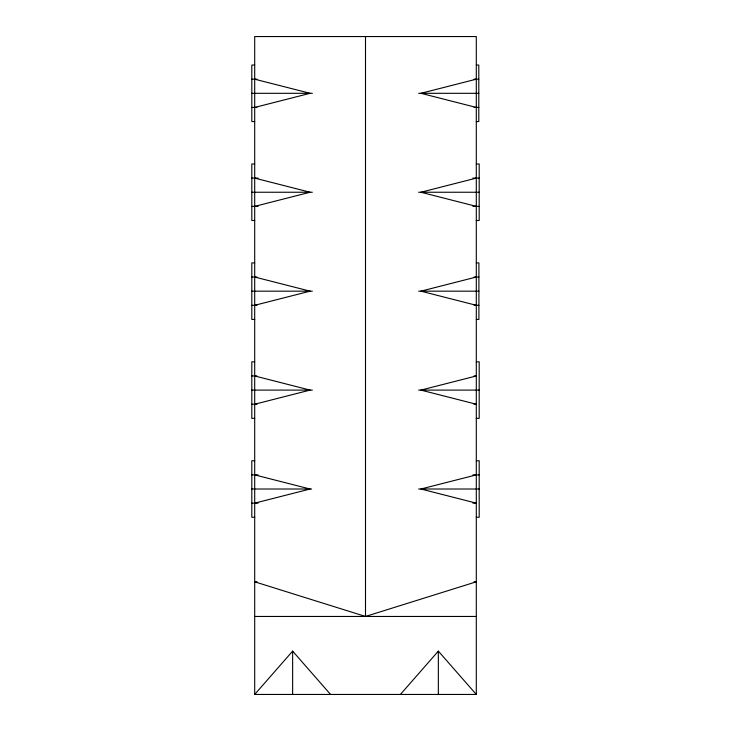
<?xml version="1.0" encoding="UTF-8"?>
<svg xmlns="http://www.w3.org/2000/svg" width="731" height="731" viewBox="0 0 731 731"><rect width="100%" height="100%" fill="white"/><g stroke="black" fill="none" stroke-linecap="round" stroke-linejoin="round"><path stroke-width="1.1" d="M254.699 694.45L254.699 36.55L476.301 36.55L476.301 694.45L254.699 694.45L292.638 651.12L330.558 694.45M400.396 694.45L438.344 651.12L476.301 694.45M256.974 581.794L254.699 581.803L365.5 616.461L476.301 581.803L474.035 581.803M254.699 107.439L310.099 93.312L254.699 79.186M476.301 79.186L420.901 93.312L476.301 107.439M254.699 206.37L310.099 192.244L254.699 178.108M476.301 178.108L420.901 192.244L476.301 206.37M254.699 305.302L310.099 291.166L254.699 277.031M476.301 277.031L420.901 291.166L476.301 305.302M254.699 404.234L310.099 390.098L254.699 375.962M254.699 503.147L310.099 489.021L254.699 474.885M476.301 474.885L420.901 489.012L476.301 503.147L472.893 503.147M254.699 65.05L251.811 65.05L251.811 121.565L254.699 121.565M476.301 65.05L478.796 65.05L478.796 121.565L476.301 121.565M251.811 79.186L256.965 79.186M474.035 79.186L478.796 79.186M251.811 93.312L312.356 93.312M418.644 93.312L478.796 93.312M251.811 107.439L256.965 107.439M474.035 107.439L478.796 107.439M254.699 163.972L251.811 163.972L251.811 220.497L254.699 220.497M476.301 163.972L479.189 163.972L479.189 220.497L476.301 220.497M251.811 178.108L258.107 178.108M472.893 178.108L479.189 178.108M251.811 192.244L312.356 192.244M418.644 192.244L479.189 192.244M251.811 206.37L258.107 206.37M472.893 206.37L479.189 206.37M254.699 262.895L251.811 262.895L251.811 319.438L254.699 319.438M476.301 262.895L478.906 262.895L478.906 319.438L476.301 319.438M251.811 277.031L256.965 277.031M474.035 277.031L478.906 277.031M251.811 291.166L312.356 291.166M418.644 291.166L478.906 291.166M251.811 305.302L256.965 305.302M474.035 305.302L478.906 305.302M254.699 361.836L251.811 361.836L251.811 418.36L254.699 418.36M476.301 361.836L479.189 361.836L479.189 418.36L476.301 418.36M251.811 375.962L256.965 375.962M474.035 375.962L476.301 375.962L420.901 390.098L476.301 404.234L474.035 404.234M251.811 390.098L312.356 390.098M418.644 390.098L479.189 390.098M251.811 404.234L256.965 404.234M254.699 460.749L251.811 460.749L251.811 517.274L254.699 517.274M476.301 460.749L479.189 460.749L479.189 517.274L476.301 517.274M251.811 474.885L258.107 474.885M472.893 474.885L479.189 474.885M251.811 489.012L311.616 489.012M418.625 489.012L479.189 489.012M251.811 503.147L258.107 503.147M254.699 616.461L476.301 616.461M438.344 651.12L438.344 694.45M365.5 36.55L365.5 616.461M292.638 651.12L292.638 694.45"/></g></svg>
